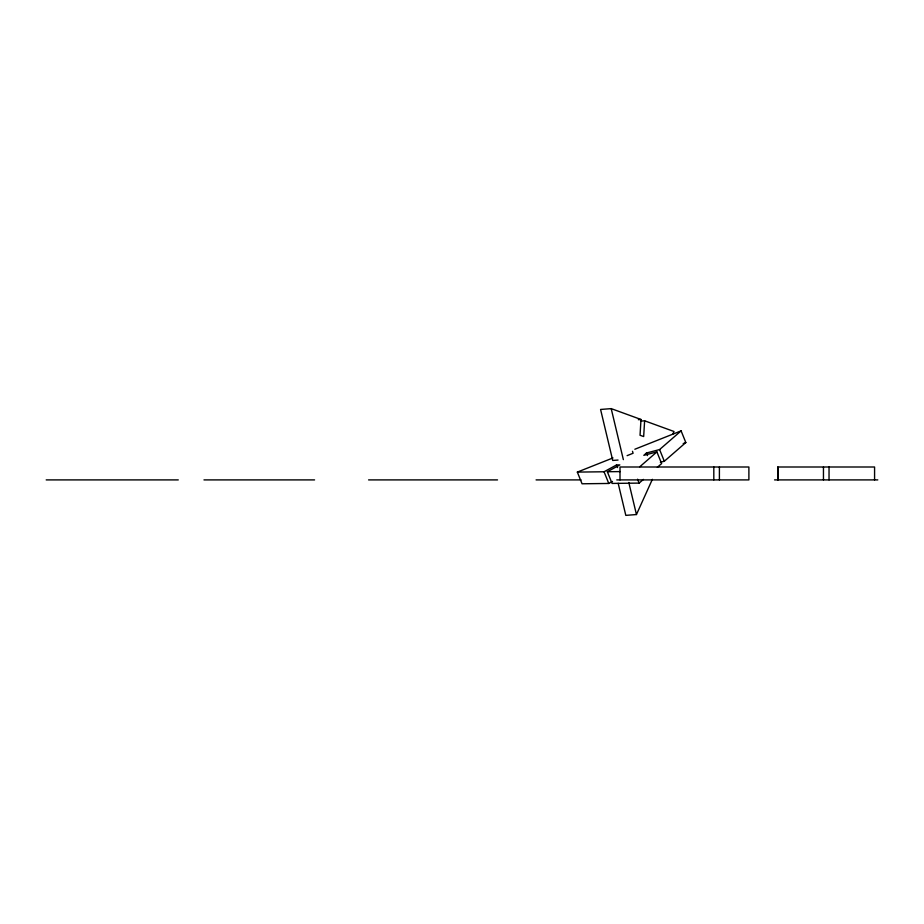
<?xml version="1.0" encoding="UTF-8"?>
<svg xmlns="http://www.w3.org/2000/svg" width="924" height="924" viewBox="0 0 924 924"><rect width="100%" height="100%" fill="white"/><g stroke="black" fill="none" stroke-linecap="round" stroke-linejoin="round"><path stroke-width="1.39" d="M618.041 460.048L612.727 460.452L600.577 409.459L611.203 408.627L640.99 419.473L640.043 435.273L643.67 436.544L644.617 420.801L640.632 421.113M618.168 483.298L625.814 515.373L636.451 514.541L652.379 479.313M672.834 434.107L674.012 431.496L644.617 420.801M660.383 462.277L664.321 461.249L685.827 442.561L681.104 430.873L659.597 449.561L646.477 453.003L643.82 455.336L656.906 451.894L661.619 463.582L657.345 467.301M639.778 466.77L656.906 451.894M612.508 481.427L608.766 483.46L582.051 483.783L577.338 472.095L604.053 471.771L616.493 464.98L619.831 464.911L607.345 471.737L612.069 483.425L639.142 483.102L643.427 479.383M627.107 455.648L633.09 453.257L632.49 451.293M577.338 472.095L612.993 457.923M634.834 449.249L681.104 430.873M683.183 443.612L685.827 442.561M638.334 419.681L640.99 419.473M607.345 471.737L620.177 471.587M46.2 479.903L178.274 479.903M203.973 479.903L314.576 479.903M368.584 479.903L497.528 479.903M536.082 479.903L581.057 479.903M616.77 479.903L748.89 479.903L748.89 467.001L620.004 467.001L620.004 479.903M774.555 479.903L877.8 479.903M659.597 449.561L664.321 461.249M646.477 453.003L647.516 455.601M637.572 479.209L639.142 483.102M616.493 464.98L617.544 467.579M604.053 471.771L608.766 483.46M611.203 408.627L623.365 459.632M628.805 482.478L636.451 514.541M874.578 479.903L874.578 467.001L777.777 467.001L777.777 479.903M829.036 467.001L829.036 479.903M823.457 467.001L823.457 479.903M777.846 467.001L777.916 479.903M719.403 467.001L719.403 479.903M713.813 467.001L713.813 479.903"/></g></svg>
